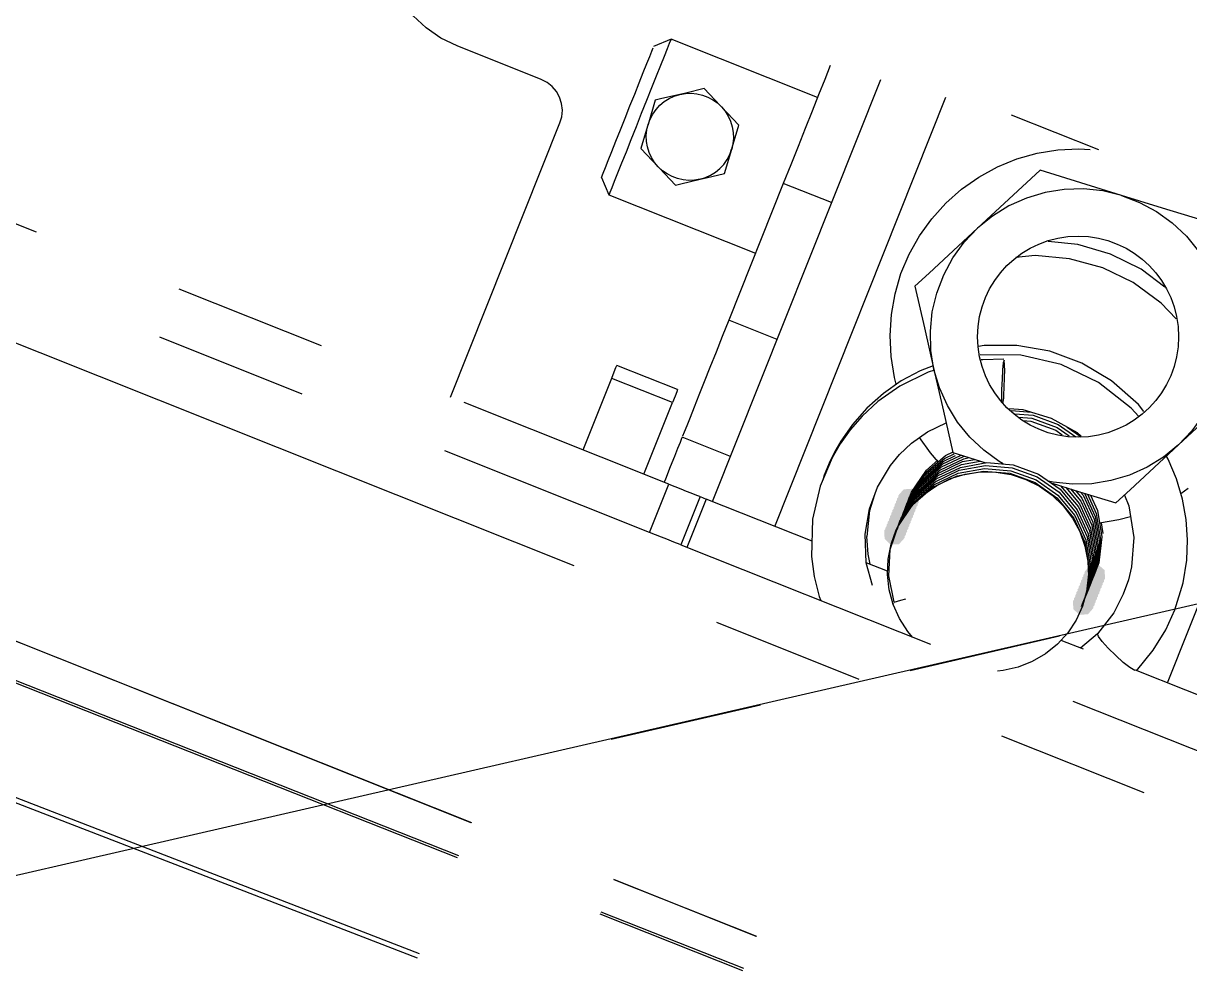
# Model space of a CAD drawing. Extents: x 3 to 592, y 5 to 207.
# Drawn here: x 59.74 to 69.39, y 58.05 to 65.9 of the extents above; entities that cross this region are included whole.
import ezdxf

# ---------------------------------------------------------------- set-up
doc = ezdxf.new("R2010")
doc.units = 0
doc.layers.get('0').update_dxf_attribs({"linetype": 'CONTINUOUS'})

msp = doc.modelspace()

# ---------------------------------------------------------------- hatches: boundary and pattern name
h = msp.add_hatch(color=7)
h.dxf.hatch_style = 2
h.paths.add_polyline_path([(66.959334, 61.939536), (67.004494, 61.991453), (67.073123, 61.996431), (67.12504, 61.951271), (67.130018, 61.882642), (67.083799, 61.82755), (67.01517, 61.822572), (66.963254, 61.867732)])
h = msp.add_hatch(color=7)
h.dxf.hatch_style = 2
h.paths.add_polyline_path([(66.959334, 61.939536), (67.004494, 61.991453), (67.073123, 61.996431), (67.12504, 61.951271), (67.130018, 61.882642), (67.083799, 61.82755), (67.01517, 61.822572), (66.963254, 61.867732)])
h = msp.add_hatch(color=7)
h.dxf.hatch_style = 2
h.paths.add_polyline_path([(66.968965, 61.963666), (67.014125, 62.015583), (67.082754, 62.020561), (67.13467, 61.975401), (67.139649, 61.906772), (67.09343, 61.85168), (67.024801, 61.846702), (66.972885, 61.891862)])
h = msp.add_hatch(color=7)
h.dxf.hatch_style = 2
h.paths.add_polyline_path([(66.968965, 61.963666), (67.014125, 62.015583), (67.082754, 62.020561), (67.13467, 61.975401), (67.139649, 61.906772), (67.09343, 61.85168), (67.024801, 61.846702), (66.972885, 61.891862)])
h = msp.add_hatch(color=7)
h.dxf.hatch_style = 2
h.paths.add_polyline_path([(66.97856, 61.987796), (67.02372, 62.039713), (67.09235, 62.044691), (67.144266, 61.999531), (67.149244, 61.930902), (67.103026, 61.87581), (67.034397, 61.870832), (66.98248, 61.915992)])
h = msp.add_hatch(color=7)
h.dxf.hatch_style = 2
h.paths.add_polyline_path([(66.97856, 61.987796), (67.02372, 62.039713), (67.09235, 62.044691), (67.144266, 61.999531), (67.149244, 61.930902), (67.103026, 61.87581), (67.034397, 61.870832), (66.98248, 61.915992)])
h = msp.add_hatch(color=7)
h.dxf.hatch_style = 2
h.paths.add_polyline_path([(66.920846, 61.842981), (66.966006, 61.894897), (67.034635, 61.899876), (67.086551, 61.854715), (67.09153, 61.786086), (67.045311, 61.730995), (66.976682, 61.726017), (66.924766, 61.771177)])
h = msp.add_hatch(color=7)
h.dxf.hatch_style = 2
h.paths.add_polyline_path([(66.920846, 61.842981), (66.966006, 61.894897), (67.034635, 61.899876), (67.086551, 61.854715), (67.09153, 61.786086), (67.045311, 61.730995), (66.976682, 61.726017), (66.924766, 61.771177)])
h = msp.add_hatch(color=7)
h.dxf.hatch_style = 2
h.paths.add_polyline_path([(66.930477, 61.867111), (66.975637, 61.919027), (67.044266, 61.924006), (67.096182, 61.878845), (67.101161, 61.810216), (67.054942, 61.755125), (66.986313, 61.750147), (66.934397, 61.795307)])
h = msp.add_hatch(color=7)
h.dxf.hatch_style = 2
h.paths.add_polyline_path([(66.930477, 61.867111), (66.975637, 61.919027), (67.044266, 61.924006), (67.096182, 61.878845), (67.101161, 61.810216), (67.054942, 61.755125), (66.986313, 61.750147), (66.934397, 61.795307)])
h = msp.add_hatch(color=7)
h.dxf.hatch_style = 2
h.paths.add_polyline_path([(66.940107, 61.891276), (66.985268, 61.943193), (67.053897, 61.948171), (67.105813, 61.903011), (67.110791, 61.834382), (67.064573, 61.77929), (66.995944, 61.774312), (66.944027, 61.819472)])
h = msp.add_hatch(color=7)
h.dxf.hatch_style = 2
h.paths.add_polyline_path([(66.940107, 61.891276), (66.985268, 61.943193), (67.053897, 61.948171), (67.105813, 61.903011), (67.110791, 61.834382), (67.064573, 61.77929), (66.995944, 61.774312), (66.944027, 61.819472)])
h = msp.add_hatch(color=7)
h.dxf.hatch_style = 2
h.paths.add_polyline_path([(66.949703, 61.915406), (66.994863, 61.967323), (67.063492, 61.972301), (67.115409, 61.927141), (67.120387, 61.858512), (67.074169, 61.80342), (67.005539, 61.798442), (66.953623, 61.843602)])
h = msp.add_hatch(color=7)
h.dxf.hatch_style = 2
h.paths.add_polyline_path([(66.949703, 61.915406), (66.994863, 61.967323), (67.063492, 61.972301), (67.115409, 61.927141), (67.120387, 61.858512), (67.074169, 61.80342), (67.005539, 61.798442), (66.953623, 61.843602)])
h = msp.add_hatch(color=7)
h.dxf.hatch_style = 2
h.paths.add_polyline_path([(66.882393, 61.746426), (66.927553, 61.798342), (66.996182, 61.80332), (67.048099, 61.75816), (67.053077, 61.689531), (67.006859, 61.63444), (66.938229, 61.629461), (66.886313, 61.674621)])
h = msp.add_hatch(color=7)
h.dxf.hatch_style = 2
h.paths.add_polyline_path([(66.882393, 61.746426), (66.927553, 61.798342), (66.996182, 61.80332), (67.048099, 61.75816), (67.053077, 61.689531), (67.006859, 61.63444), (66.938229, 61.629461), (66.886313, 61.674621)])
h = msp.add_hatch(color=7)
h.dxf.hatch_style = 2
h.paths.add_polyline_path([(66.892024, 61.770591), (66.937184, 61.822507), (67.005813, 61.827486), (67.05773, 61.782325), (67.062708, 61.713696), (67.016489, 61.658605), (66.94786, 61.653627), (66.895944, 61.698787)])
h = msp.add_hatch(color=7)
h.dxf.hatch_style = 2
h.paths.add_polyline_path([(66.892024, 61.770591), (66.937184, 61.822507), (67.005813, 61.827486), (67.05773, 61.782325), (67.062708, 61.713696), (67.016489, 61.658605), (66.94786, 61.653627), (66.895944, 61.698787)])
h = msp.add_hatch(color=7)
h.dxf.hatch_style = 2
h.paths.add_polyline_path([(66.901619, 61.794721), (66.94678, 61.846637), (67.015409, 61.851616), (67.067325, 61.806455), (67.072303, 61.737826), (67.026085, 61.682735), (66.957456, 61.677757), (66.905539, 61.722917)])
h = msp.add_hatch(color=7)
h.dxf.hatch_style = 2
h.paths.add_polyline_path([(66.901619, 61.794721), (66.94678, 61.846637), (67.015409, 61.851616), (67.067325, 61.806455), (67.072303, 61.737826), (67.026085, 61.682735), (66.957456, 61.677757), (66.905539, 61.722917)])
h = msp.add_hatch(color=7)
h.dxf.hatch_style = 2
h.paths.add_polyline_path([(66.91125, 61.818851), (66.95641, 61.870767), (67.02504, 61.875746), (67.076956, 61.830585), (67.081934, 61.761956), (67.035716, 61.706865), (66.967087, 61.701887), (66.91517, 61.747047)])
h = msp.add_hatch(color=7)
h.dxf.hatch_style = 2
h.paths.add_polyline_path([(66.91125, 61.818851), (66.95641, 61.870767), (67.02504, 61.875746), (67.076956, 61.830585), (67.081934, 61.761956), (67.035716, 61.706865), (66.967087, 61.701887), (66.91517, 61.747047)])
h = msp.add_hatch(color=7)
h.dxf.hatch_style = 2
h.paths.add_polyline_path([(66.864278, 61.701305), (66.911329, 61.751514), (66.980095, 61.753949), (67.030304, 61.706898), (67.032739, 61.638132), (66.98463, 61.5851), (66.915864, 61.582665), (66.865654, 61.629716)])
h = msp.add_hatch(color=7)
h.dxf.hatch_style = 2
h.paths.add_polyline_path([(66.864278, 61.701305), (66.911329, 61.751514), (66.980095, 61.753949), (67.030304, 61.706898), (67.032739, 61.638132), (66.98463, 61.5851), (66.915864, 61.582665), (66.865654, 61.629716)])
h = msp.add_hatch(color=7)
h.dxf.hatch_style = 2
h.paths.add_polyline_path([(66.872797, 61.722296), (66.917958, 61.774212), (66.986587, 61.77919), (67.038503, 61.73403), (67.043481, 61.665401), (66.997263, 61.61031), (66.928634, 61.605331), (66.876717, 61.650491)])
h = msp.add_hatch(color=7)
h.dxf.hatch_style = 2
h.paths.add_polyline_path([(66.872797, 61.722296), (66.917958, 61.774212), (66.986587, 61.77919), (67.038503, 61.73403), (67.043481, 61.665401), (66.997263, 61.61031), (66.928634, 61.605331), (66.876717, 61.650491)])
h = msp.add_hatch(color=7)
h.dxf.hatch_style = 2
h.paths.add_polyline_path([(68.691518, 61.29883), (68.646358, 61.246913), (68.577729, 61.241935), (68.525812, 61.287095), (68.520834, 61.355724), (68.567053, 61.410816), (68.635682, 61.415794), (68.687598, 61.370634)])
h = msp.add_hatch(color=7)
h.dxf.hatch_style = 2
h.paths.add_polyline_path([(68.691518, 61.29883), (68.646358, 61.246913), (68.577729, 61.241935), (68.525812, 61.287095), (68.520834, 61.355724), (68.567053, 61.410816), (68.635682, 61.415794), (68.687598, 61.370634)])
h = msp.add_hatch(color=7)
h.dxf.hatch_style = 2
h.paths.add_polyline_path([(68.65303, 61.202274), (68.60787, 61.150358), (68.539241, 61.14538), (68.487324, 61.19054), (68.482346, 61.259169), (68.528565, 61.31426), (68.597194, 61.319239), (68.64911, 61.274079)])
h = msp.add_hatch(color=7)
h.dxf.hatch_style = 2
h.paths.add_polyline_path([(68.65303, 61.202274), (68.60787, 61.150358), (68.539241, 61.14538), (68.487324, 61.19054), (68.482346, 61.259169), (68.528565, 61.31426), (68.597194, 61.319239), (68.64911, 61.274079)])
h = msp.add_hatch(color=7)
h.dxf.hatch_style = 2
h.paths.add_polyline_path([(68.662661, 61.22644), (68.617501, 61.174523), (68.548872, 61.169545), (68.496955, 61.214705), (68.491977, 61.283334), (68.538195, 61.338426), (68.606825, 61.343404), (68.658741, 61.298244)])
h = msp.add_hatch(color=7)
h.dxf.hatch_style = 2
h.paths.add_polyline_path([(68.662661, 61.22644), (68.617501, 61.174523), (68.548872, 61.169545), (68.496955, 61.214705), (68.491977, 61.283334), (68.538195, 61.338426), (68.606825, 61.343404), (68.658741, 61.298244)])
h = msp.add_hatch(color=7)
h.dxf.hatch_style = 2
h.paths.add_polyline_path([(68.672256, 61.25057), (68.627096, 61.198653), (68.558467, 61.193675), (68.506551, 61.238835), (68.501572, 61.307464), (68.547791, 61.362556), (68.61642, 61.367534), (68.668336, 61.322374)])
h = msp.add_hatch(color=7)
h.dxf.hatch_style = 2
h.paths.add_polyline_path([(68.672256, 61.25057), (68.627096, 61.198653), (68.558467, 61.193675), (68.506551, 61.238835), (68.501572, 61.307464), (68.547791, 61.362556), (68.61642, 61.367534), (68.668336, 61.322374)])
h = msp.add_hatch(color=7)
h.dxf.hatch_style = 2
h.paths.add_polyline_path([(68.681887, 61.2747), (68.636727, 61.222783), (68.568098, 61.217805), (68.516182, 61.262965), (68.511203, 61.331594), (68.557422, 61.386686), (68.626051, 61.391664), (68.677967, 61.346504)])
h = msp.add_hatch(color=7)
h.dxf.hatch_style = 2
h.paths.add_polyline_path([(68.681887, 61.2747), (68.636727, 61.222783), (68.568098, 61.217805), (68.516182, 61.262965), (68.511203, 61.331594), (68.557422, 61.386686), (68.626051, 61.391664), (68.677967, 61.346504)])
h = msp.add_hatch(color=7)
h.dxf.hatch_style = 2
h.paths.add_polyline_path([(68.614542, 61.105754), (68.569382, 61.053838), (68.500753, 61.04886), (68.448836, 61.09402), (68.443858, 61.162649), (68.490076, 61.21774), (68.558706, 61.222719), (68.610622, 61.177559)])
h = msp.add_hatch(color=7)
h.dxf.hatch_style = 2
h.paths.add_polyline_path([(68.614542, 61.105754), (68.569382, 61.053838), (68.500753, 61.04886), (68.448836, 61.09402), (68.443858, 61.162649), (68.490076, 61.21774), (68.558706, 61.222719), (68.610622, 61.177559)])
h = msp.add_hatch(color=7)
h.dxf.hatch_style = 2
h.paths.add_polyline_path([(68.624173, 61.129884), (68.579013, 61.077968), (68.510384, 61.07299), (68.458467, 61.11815), (68.453489, 61.186779), (68.499707, 61.24187), (68.568336, 61.246849), (68.620253, 61.201689)])
h = msp.add_hatch(color=7)
h.dxf.hatch_style = 2
h.paths.add_polyline_path([(68.624173, 61.129884), (68.579013, 61.077968), (68.510384, 61.07299), (68.458467, 61.11815), (68.453489, 61.186779), (68.499707, 61.24187), (68.568336, 61.246849), (68.620253, 61.201689)])
h = msp.add_hatch(color=7)
h.dxf.hatch_style = 2
h.paths.add_polyline_path([(68.633804, 61.154014), (68.588644, 61.102098), (68.520014, 61.09712), (68.468098, 61.14228), (68.46312, 61.210909), (68.509338, 61.266), (68.577967, 61.270979), (68.629884, 61.225819)])
h = msp.add_hatch(color=7)
h.dxf.hatch_style = 2
h.paths.add_polyline_path([(68.633804, 61.154014), (68.588644, 61.102098), (68.520014, 61.09712), (68.468098, 61.14228), (68.46312, 61.210909), (68.509338, 61.266), (68.577967, 61.270979), (68.629884, 61.225819)])
h = msp.add_hatch(color=7)
h.dxf.hatch_style = 2
h.paths.add_polyline_path([(68.643399, 61.178144), (68.598239, 61.126228), (68.52961, 61.12125), (68.477694, 61.16641), (68.472715, 61.235039), (68.518934, 61.29013), (68.587563, 61.295109), (68.639479, 61.249949)])
h = msp.add_hatch(color=7)
h.dxf.hatch_style = 2
h.paths.add_polyline_path([(68.643399, 61.178144), (68.598239, 61.126228), (68.52961, 61.12125), (68.477694, 61.16641), (68.472715, 61.235039), (68.518934, 61.29013), (68.587563, 61.295109), (68.639479, 61.249949)])
h = msp.add_hatch(color=7)
h.dxf.hatch_style = 2
h.paths.add_polyline_path([(68.595316, 61.057459), (68.550155, 61.005543), (68.481526, 61.000564), (68.42961, 61.045725), (68.424632, 61.114354), (68.47085, 61.169445), (68.539479, 61.174423), (68.591396, 61.129263)])
h = msp.add_hatch(color=7)
h.dxf.hatch_style = 2
h.paths.add_polyline_path([(68.595316, 61.057459), (68.550155, 61.005543), (68.481526, 61.000564), (68.42961, 61.045725), (68.424632, 61.114354), (68.47085, 61.169445), (68.539479, 61.174423), (68.591396, 61.129263)])
h = msp.add_hatch(color=7)
h.dxf.hatch_style = 2
h.paths.add_polyline_path([(68.604946, 61.081589), (68.559786, 61.029673), (68.491157, 61.024694), (68.439241, 61.069855), (68.434262, 61.138484), (68.480481, 61.193575), (68.54911, 61.198553), (68.601026, 61.153393)])
h = msp.add_hatch(color=7)
h.dxf.hatch_style = 2
h.paths.add_polyline_path([(68.604946, 61.081589), (68.559786, 61.029673), (68.491157, 61.024694), (68.439241, 61.069855), (68.434262, 61.138484), (68.480481, 61.193575), (68.54911, 61.198553), (68.601026, 61.153393)])

# ---------------------------------------------------------------- linework, layer by layer
at = {"color": 7}
for points in [[(63.326327, 65.712128), (63.192977, 65.777039), (63.070916, 65.861001), (62.962614, 65.961895), (62.870186, 66.077959), (62.796102, 66.20637), (62.741775, 66.344306), (62.708261, 66.488592), (62.696619, 66.636406), (62.70685, 66.78422), (62.738953, 66.928859), (62.791869, 67.067148), (62.864894, 67.196264), (62.955911, 67.313034), (63.063508, 67.415339), (63.184864, 67.500359)], [(63.326327, 65.712128), (63.192977, 65.777039), (63.070916, 65.861001), (62.962614, 65.961895), (62.870186, 66.077959), (62.796102, 66.20637), (62.741775, 66.344306), (62.708261, 66.488592), (62.696619, 66.636406), (62.70685, 66.78422), (62.738953, 66.928859), (62.791869, 67.067148), (62.864894, 67.196264), (62.955911, 67.313034), (63.063508, 67.415339), (63.184864, 67.500359)], [(65.098295, 65.768502), (65.083478, 65.731813), (65.065487, 65.686658), (65.041145, 65.625274), (65.011159, 65.549427), (64.975881, 65.461586), (64.937076, 65.363866), (64.895448, 65.259444), (64.852056, 65.150788), (64.808664, 65.041427), (64.765978, 64.934536), (64.725409, 64.832936), (64.688367, 64.739802), (64.655559, 64.657605), (64.628395, 64.588813), (64.606876, 64.535544), (64.592412, 64.499208), (64.585003, 64.480511)], [(65.098295, 65.768502), (65.083478, 65.731813), (65.065487, 65.686658), (65.041145, 65.625274), (65.011159, 65.549427), (64.975881, 65.461586), (64.937076, 65.363866), (64.895448, 65.259444), (64.852056, 65.150788), (64.808664, 65.041427), (64.765978, 64.934536), (64.725409, 64.832936), (64.688367, 64.739802), (64.655559, 64.657605), (64.628395, 64.588813), (64.606876, 64.535544), (64.592412, 64.499208), (64.585003, 64.480511)], [(65.098295, 65.768502), (64.954009, 65.706413)], [(65.098295, 65.768502), (64.954009, 65.706413)], [(66.311074, 65.285197), (65.098224, 65.768502)], [(66.311074, 65.285197), (65.098224, 65.768502)], [(64.02324, 65.434422), (63.326504, 65.712058)], [(64.02324, 65.434422), (63.326504, 65.712058)], [(64.522032, 64.622645), (64.536496, 64.659334), (64.554488, 64.703784), (64.578477, 64.764109), (64.607757, 64.837839), (64.641624, 64.922859), (64.679019, 65.016345), (64.718177, 65.114417), (64.758041, 65.214606), (64.797199, 65.312678), (64.834241, 65.406164), (64.868107, 65.491184), (64.897741, 65.564914), (64.92173, 65.625239), (64.939369, 65.669689), (64.950305, 65.697206)], [(64.522032, 64.622645), (64.536496, 64.659334), (64.554488, 64.703784), (64.578477, 64.764109), (64.607757, 64.837839), (64.641624, 64.922859), (64.679019, 65.016345), (64.718177, 65.114417), (64.758041, 65.214606), (64.797199, 65.312678), (64.834241, 65.406164), (64.868107, 65.491184), (64.897741, 65.564914), (64.92173, 65.625239), (64.939369, 65.669689), (64.950305, 65.697206)], [(66.416061, 65.548581), (66.3702, 65.433575), (66.320106, 65.307281), (66.265778, 65.171814), (66.208628, 65.028233), (66.149361, 64.879361), (66.088683, 64.726961), (66.0273, 64.57315)], [(66.416061, 65.548581), (66.3702, 65.433575), (66.320106, 65.307281), (66.265778, 65.171814), (66.208628, 65.028233), (66.149361, 64.879361), (66.088683, 64.726961), (66.0273, 64.57315)], [(64.178427, 65.07353), (64.193596, 65.125741), (64.198183, 65.180069), (64.192185, 65.234044), (64.175605, 65.286255), (64.149146, 65.33388), (64.114221, 65.375508), (64.071535, 65.409374), (64.023205, 65.434422)], [(64.178427, 65.07353), (64.193596, 65.125741), (64.198183, 65.180069), (64.192185, 65.234044), (64.175605, 65.286255), (64.149146, 65.33388), (64.114221, 65.375508), (64.071535, 65.409374), (64.023205, 65.434422)], [(65.441089, 61.938958), (66.834209, 65.434281)], [(65.441089, 61.938958), (66.834209, 65.434281)], [(64.907971, 65.061924), (64.924552, 65.106374), (64.946424, 65.148001), (64.973588, 65.186454), (65.006044, 65.221026), (65.04238, 65.251365), (65.082244, 65.276412), (65.125282, 65.296168), (65.170438, 65.310279)], [(64.907971, 65.061924), (64.924552, 65.106374), (64.946424, 65.148001), (64.973588, 65.186454), (65.006044, 65.221026), (65.04238, 65.251365), (65.082244, 65.276412), (65.125282, 65.296168), (65.170438, 65.310279)], [(65.170262, 65.310103), (65.011864, 65.272356), (64.967414, 65.261772)], [(65.170262, 65.310103), (65.011864, 65.272356), (64.967414, 65.261772)], [(65.373074, 65.358504), (65.219968, 65.321815), (65.170226, 65.310173)], [(65.373074, 65.358504), (65.219968, 65.321815), (65.170226, 65.310173)], [(65.170262, 65.310103), (65.216828, 65.317864), (65.264101, 65.319981), (65.31102, 65.315394), (65.357234, 65.304811), (65.401331, 65.288583), (65.443312, 65.266358), (65.481764, 65.239194), (65.516337, 65.207092)], [(65.170262, 65.310103), (65.216828, 65.317864), (65.264101, 65.319981), (65.31102, 65.315394), (65.357234, 65.304811), (65.401331, 65.288583), (65.443312, 65.266358), (65.481764, 65.239194), (65.516337, 65.207092)], [(65.516372, 65.207056), (65.506141, 65.217993), (65.373144, 65.358398)], [(65.516372, 65.207056), (65.506141, 65.217993), (65.373144, 65.358398)], [(65.957168, 61.733324), (67.373571, 65.287208)], [(65.957168, 61.733324), (67.373571, 65.287208)], [(64.967485, 65.261737), (64.907866, 65.062065)], [(64.967485, 65.261737), (64.907866, 65.062065)], [(65.516372, 65.207056), (65.546358, 65.17072), (65.571758, 65.130856), (65.591514, 65.087818), (65.605272, 65.042662), (65.613386, 64.996095), (65.61515, 64.948823), (65.610564, 64.901904), (65.600333, 64.85569)], [(65.516372, 65.207056), (65.546358, 65.17072), (65.571758, 65.130856), (65.591514, 65.087818), (65.605272, 65.042662), (65.613386, 64.996095), (65.61515, 64.948823), (65.610564, 64.901904), (65.600333, 64.85569)], [(65.65967, 65.055609), (65.516443, 65.206951)], [(65.65967, 65.055609), (65.516443, 65.206951)], [(68.639725, 64.850574), (67.916178, 65.138794)], [(68.639725, 64.850574), (67.916178, 65.138794)], [(63.273517, 62.80277), (64.178392, 65.073601)], [(63.273517, 62.80277), (64.178392, 65.073601)], [(64.907971, 65.061924), (64.903738, 65.047812), (64.848352, 64.862251)], [(64.907971, 65.061924), (64.903738, 65.047812), (64.848352, 64.862251)], [(64.991791, 64.710663), (64.961805, 64.746999), (64.936405, 64.786863), (64.91665, 64.829902), (64.902891, 64.875057), (64.894778, 64.921624), (64.893014, 64.968896), (64.8976, 65.015816), (64.90783, 65.062029)], [(64.991791, 64.710663), (64.961805, 64.746999), (64.936405, 64.786863), (64.91665, 64.829902), (64.902891, 64.875057), (64.894778, 64.921624), (64.893014, 64.968896), (64.8976, 65.015816), (64.90783, 65.062029)], [(65.600157, 64.855796), (65.60439, 64.869907), (65.659776, 65.055468)], [(65.600157, 64.855796), (65.60439, 64.869907), (65.659776, 65.055468)], [(64.848493, 64.86211), (64.991721, 64.710769)], [(64.848493, 64.86211), (64.991721, 64.710769)], [(65.337866, 64.607616), (65.383022, 64.621375), (65.426061, 64.64113), (65.465925, 64.66653), (65.502261, 64.696516), (65.534364, 64.731089), (65.561527, 64.769894), (65.583753, 64.811522), (65.59998, 64.855972)], [(65.337866, 64.607616), (65.383022, 64.621375), (65.426061, 64.64113), (65.465925, 64.66653), (65.502261, 64.696516), (65.534364, 64.731089), (65.561527, 64.769894), (65.583753, 64.811522), (65.59998, 64.855972)], [(65.540678, 64.655982), (65.600298, 64.855654)], [(65.540678, 64.655982), (65.600298, 64.855654)], [(66.96202, 62.911919), (66.948967, 62.9666), (66.920392, 63.138756), (66.911573, 63.313028), (66.922509, 63.486947), (66.952495, 63.65875), (67.001531, 63.826319), (67.069264, 63.986833), (67.154637, 64.139233), (67.256237, 64.28105), (67.373006, 64.410519), (67.503887, 64.525878), (67.646762, 64.626067), (67.799867, 64.709675), (67.961087, 64.775644), (68.129009, 64.822917), (68.301164, 64.851139), (68.475437, 64.860311), (68.567389, 64.854541)], [(66.96202, 62.911919), (66.948967, 62.9666), (66.920392, 63.138756), (66.911573, 63.313028), (66.922509, 63.486947), (66.952495, 63.65875), (67.001531, 63.826319), (67.069264, 63.986833), (67.154637, 64.139233), (67.256237, 64.28105), (67.373006, 64.410519), (67.503887, 64.525878), (67.646762, 64.626067), (67.799867, 64.709675), (67.961087, 64.775644), (68.129009, 64.822917), (68.301164, 64.851139), (68.475437, 64.860311), (68.567389, 64.854541)], [(64.991791, 64.710663), (65.002022, 64.699727), (65.135019, 64.559321)], [(64.991791, 64.710663), (65.002022, 64.699727), (65.135019, 64.559321)], [(65.337866, 64.607616), (65.2913, 64.599855), (65.244028, 64.597739), (65.197108, 64.602325), (65.150894, 64.612908), (65.106797, 64.629136), (65.064816, 64.651361), (65.026364, 64.678525), (64.991791, 64.710627)], [(65.337866, 64.607616), (65.2913, 64.599855), (65.244028, 64.597739), (65.197108, 64.602325), (65.150894, 64.612908), (65.106797, 64.629136), (65.064816, 64.651361), (65.026364, 64.678525), (64.991791, 64.710627)], [(59.845235, 64.169), (58.665465, 64.639151)], [(59.845235, 64.169), (58.665465, 64.639151)], [(64.522032, 64.622645), (64.584121, 64.478359)], [(64.522032, 64.622645), (64.584121, 64.478359)], [(65.13509, 64.559215), (65.17954, 64.569799), (65.337937, 64.607546)], [(65.13509, 64.559215), (65.17954, 64.569799), (65.337937, 64.607546)], [(65.337866, 64.607616), (65.387608, 64.619611), (65.540714, 64.655947)], [(65.337866, 64.607616), (65.387608, 64.619611), (65.540714, 64.655947)], [(68.153209, 64.681806), (67.895329, 64.442622), (67.635332, 64.201675)], [(68.153209, 64.681806), (67.895329, 64.442622), (67.635332, 64.201675)], [(68.828038, 64.473455), (68.490782, 64.577524), (68.153174, 64.681947)], [(68.828038, 64.473455), (68.490782, 64.577524), (68.153174, 64.681947)], [(66.027371, 64.573221), (65.575462, 63.439393)], [(66.027371, 64.573221), (65.575462, 63.439393)], [(66.42735, 64.413836), (66.0273, 64.573291)], [(66.42735, 64.413836), (66.0273, 64.573291)], [(68.828038, 64.473455), (68.672463, 64.510497), (68.51336, 64.527077), (68.353199, 64.522491), (68.195155, 64.497444), (68.042049, 64.451583), (67.895999, 64.386319), (67.759474, 64.302358), (67.635296, 64.201463)], [(68.828038, 64.473455), (68.672463, 64.510497), (68.51336, 64.527077), (68.353199, 64.522491), (68.195155, 64.497444), (68.042049, 64.451583), (67.895999, 64.386319), (67.759474, 64.302358), (67.635296, 64.201463)], [(64.584121, 64.478288), (65.796971, 63.994982)], [(64.584121, 64.478288), (65.796971, 63.994982)], [(69.502867, 64.26514), (69.167022, 64.368856), (68.828003, 64.473631)], [(69.502867, 64.26514), (69.167022, 64.368856), (68.828003, 64.473631)], [(68.828038, 64.473455), (68.977616, 64.416305), (69.118374, 64.340105), (69.247844, 64.246266), (69.36426, 64.136552), (69.465155, 64.012374), (69.548763, 63.875849), (69.614027, 63.729799), (69.659888, 63.576694)], [(68.828038, 64.473455), (68.977616, 64.416305), (69.118374, 64.340105), (69.247844, 64.246266), (69.36426, 64.136552), (69.465155, 64.012374), (69.548763, 63.875849), (69.614027, 63.729799), (69.659888, 63.576694)], [(67.635367, 64.201534), (67.234964, 63.830412), (67.117489, 63.721403)], [(67.635367, 64.201534), (67.234964, 63.830412), (67.117489, 63.721403)], [(67.274546, 63.032711), (67.249146, 63.190755), (67.244912, 63.350563), (67.26114, 63.509666), (67.298535, 63.665594), (67.355332, 63.814819), (67.431532, 63.955577), (67.525371, 64.085399), (67.635437, 64.201463)], [(67.274546, 63.032711), (67.249146, 63.190755), (67.244912, 63.350563), (67.26114, 63.509666), (67.298535, 63.665594), (67.355332, 63.814819), (67.431532, 63.955577), (67.525371, 64.085399), (67.635437, 64.201463)], [(69.185226, 63.715124), (68.989787, 63.861879), (68.736845, 63.988174), (68.465912, 64.067196), (68.219673, 64.091538)], [(69.185226, 63.715124), (68.989787, 63.861879), (68.736845, 63.988174), (68.465912, 64.067196), (68.219673, 64.091538)], [(69.208509, 60.437607), (70.648195, 64.050051)], [(69.208509, 60.437607), (70.648195, 64.050051)], [(69.278959, 63.451493), (69.156192, 63.582021), (68.925123, 63.751354), (68.671828, 63.874121), (68.398073, 63.949968), (68.112675, 63.975015), (67.952514, 63.95914)], [(69.278959, 63.451493), (69.156192, 63.582021), (68.925123, 63.751354), (68.671828, 63.874121), (68.398073, 63.949968), (68.112675, 63.975015), (67.952514, 63.95914)], [(58.395277, 63.75998), (64.294129, 61.409226)], [(58.395277, 63.75998), (64.294129, 61.409226)], [(62.204775, 63.228696), (61.025005, 63.698848)], [(62.204775, 63.228696), (61.025005, 63.698848)], [(67.117524, 63.721297), (67.195841, 63.378397), (67.274511, 63.032675)], [(67.117524, 63.721297), (67.195841, 63.378397), (67.274511, 63.032675)], [(69.659853, 63.576553), (69.685253, 63.418508), (69.689486, 63.2587), (69.673258, 63.099597), (69.635864, 62.943669), (69.579067, 62.794444), (69.502867, 62.653686), (69.409028, 62.523864), (69.298961, 62.4078)], [(69.659853, 63.576553), (69.685253, 63.418508), (69.689486, 63.2587), (69.673258, 63.099597), (69.635864, 62.943669), (69.579067, 62.794444), (69.502867, 62.653686), (69.409028, 62.523864), (69.298961, 62.4078)], [(65.575497, 63.439393), (65.522581, 63.306748), (65.47037, 63.175515), (65.419922, 63.049221), (65.372297, 62.929276), (65.3282, 62.819209), (65.289042, 62.720784), (65.255175, 62.635765), (65.227659, 62.566268), (65.206492, 62.513704), (65.192734, 62.479132)], [(65.575497, 63.439393), (65.522581, 63.306748), (65.47037, 63.175515), (65.419922, 63.049221), (65.372297, 62.929276), (65.3282, 62.819209), (65.289042, 62.720784), (65.255175, 62.635765), (65.227659, 62.566268), (65.206492, 62.513704), (65.192734, 62.479132)], [(65.975477, 63.279972), (65.575427, 63.439428)], [(65.975477, 63.279972), (65.575427, 63.439428)], [(62.04539, 62.828717), (60.86562, 63.298868)], [(62.04539, 62.828717), (60.86562, 63.298868)], [(69.012294, 62.685648), (68.968902, 62.741739), (68.745594, 62.938589), (68.498649, 63.085345), (68.234419, 63.183417), (67.961722, 63.232101), (67.68973, 63.232101), (67.642811, 63.223634)], [(69.012294, 62.685648), (68.968902, 62.741739), (68.745594, 62.938589), (68.498649, 63.085345), (68.234419, 63.183417), (67.961722, 63.232101), (67.68973, 63.232101), (67.642811, 63.223634)], [(68.969678, 62.643879), (68.907237, 62.712318), (68.637362, 62.925043), (68.328328, 63.073915), (67.994953, 63.151526), (67.656992, 63.155054)], [(68.969678, 62.643879), (68.907237, 62.712318), (68.637362, 62.925043), (68.328328, 63.073915), (67.994953, 63.151526), (67.656992, 63.155054)], [(64.606699, 62.959156), (64.627866, 63.012426), (64.641977, 63.047704), (64.649033, 63.06499)], [(64.606699, 62.959156), (64.627866, 63.012426), (64.641977, 63.047704), (64.649033, 63.06499)], [(65.152729, 62.866199), (64.649667, 63.066577)], [(65.152729, 62.866199), (64.649667, 63.066577)], [(67.267596, 63.063085), (67.159646, 63.020399), (67.003718, 62.937143), (66.855904, 62.834132), (66.719027, 62.712071), (66.599435, 62.576957), (66.502774, 62.439021), (66.45021, 62.347651), (66.406466, 62.25734), (66.366249, 62.157504), (66.353549, 62.115876)], [(67.267596, 63.063085), (67.159646, 63.020399), (67.003718, 62.937143), (66.855904, 62.834132), (66.719027, 62.712071), (66.599435, 62.576957), (66.502774, 62.439021), (66.45021, 62.347651), (66.406466, 62.25734), (66.366249, 62.157504), (66.353549, 62.115876)], [(67.853772, 63.11646), (67.679147, 63.113638), (67.666094, 63.111874)], [(67.853772, 63.11646), (67.679147, 63.113638), (67.666094, 63.111874)], [(67.85864, 63.043541), (67.858287, 63.069646), (67.856171, 63.108452), (67.847704, 63.087638), (67.842765, 63.030841), (67.838179, 62.95323), (67.835004, 62.866799), (67.83324, 62.784602), (67.83324, 62.770138)], [(67.85864, 63.043541), (67.858287, 63.069646), (67.856171, 63.108452), (67.847704, 63.087638), (67.842765, 63.030841), (67.838179, 62.95323), (67.835004, 62.866799), (67.83324, 62.784602), (67.83324, 62.770138)], [(64.370197, 62.365714), (64.606558, 62.959086)], [(64.370197, 62.365714), (64.606558, 62.959086)], [(65.109866, 62.758638), (64.606805, 62.959015)], [(65.109866, 62.758638), (64.606805, 62.959015)], [(67.279873, 63.026361), (67.225545, 63.010838), (66.991301, 62.895127), (66.811384, 62.767774), (66.680503, 62.646419), (66.580667, 62.531413), (66.498117, 62.415349), (66.431442, 62.301049), (66.331959, 62.065041), (66.270576, 61.792697), (66.261756, 61.483663), (66.282923, 61.318211), (66.323139, 61.152052), (66.337603, 61.118186)], [(67.279873, 63.026361), (67.225545, 63.010838), (66.991301, 62.895127), (66.811384, 62.767774), (66.680503, 62.646419), (66.580667, 62.531413), (66.498117, 62.415349), (66.431442, 62.301049), (66.331959, 62.065041), (66.270576, 61.792697), (66.261756, 61.483663), (66.282923, 61.318211), (66.323139, 61.152052), (66.337603, 61.118186)], [(67.847386, 62.250038), (67.815989, 62.269088), (67.68652, 62.362927), (67.570456, 62.472993), (67.469209, 62.597171), (67.3856, 62.733343), (67.320336, 62.879393), (67.274475, 63.032852)], [(67.847386, 62.250038), (67.815989, 62.269088), (67.68652, 62.362927), (67.570456, 62.472993), (67.469209, 62.597171), (67.3856, 62.733343), (67.320336, 62.879393), (67.274475, 63.032852)], [(67.274546, 63.032711), (67.353215, 62.688399), (67.431532, 62.344088)], [(67.274546, 63.032711), (67.353215, 62.688399), (67.431532, 62.344088)], [(67.85864, 63.043541), (67.857934, 63.03331), (67.854759, 62.962049), (67.85229, 62.885849), (67.851232, 62.818821), (67.851232, 62.790599)], [(67.85864, 63.043541), (67.857934, 63.03331), (67.854759, 62.962049), (67.85229, 62.885849), (67.851232, 62.818821), (67.851232, 62.790599)], [(67.85864, 63.043541), (67.857934, 63.03331), (67.854759, 62.962049), (67.85229, 62.885849), (67.851232, 62.818821), (67.851232, 62.790599)], [(67.85864, 63.043541), (67.857934, 63.03331), (67.854759, 62.962049), (67.85229, 62.885849), (67.851232, 62.818821), (67.851232, 62.790599)], [(77.328889, 62.900278), (57.996667, 58.455278)], [(65.152729, 62.866199), (65.14532, 62.847149), (65.131209, 62.811872), (65.10969, 62.758602)], [(65.152729, 62.866199), (65.14532, 62.847149), (65.131209, 62.811872), (65.10969, 62.758602)], [(69.298996, 62.407729), (69.557935, 62.647971), (69.816874, 62.88786)], [(69.298996, 62.407729), (69.557935, 62.647971), (69.816874, 62.88786)], [(67.849115, 62.759167), (67.851232, 62.790564)], [(67.849115, 62.759167), (67.851232, 62.790564)], [(65.079809, 62.082962), (63.384545, 62.758544)], [(65.079809, 62.082962), (63.384545, 62.758544)], [(64.873364, 62.165195), (65.109725, 62.758567)], [(64.873364, 62.165195), (65.109725, 62.758567)], [(67.899209, 62.708155), (68.009982, 62.700394), (68.245637, 62.629486), (68.460479, 62.509188), (68.492229, 62.480966)], [(67.899209, 62.708155), (68.009982, 62.700394), (68.245637, 62.629486), (68.460479, 62.509188), (68.492229, 62.480966)], [(67.915402, 62.69295), (68.08156, 62.678839)], [(67.915402, 62.69295), (68.08156, 62.678839)], [(66.764676, 61.244127), (66.714582, 61.430747), (66.704351, 61.667461), (66.739982, 61.879127), (66.806657, 62.057633), (66.916018, 62.238608), (66.990807, 62.327861), (67.089937, 62.421347), (67.222582, 62.515891), (67.375334, 62.59068)], [(66.764676, 61.244127), (66.714582, 61.430747), (66.704351, 61.667461), (66.739982, 61.879127), (66.806657, 62.057633), (66.916018, 62.238608), (66.990807, 62.327861), (67.089937, 62.421347), (67.222582, 62.515891), (67.375334, 62.59068)], [(67.944647, 62.665539), (68.094931, 62.652839), (68.303422, 62.576992), (68.448061, 62.475392)], [(67.944647, 62.665539), (68.094931, 62.652839), (68.303422, 62.576992), (68.448061, 62.475392)], [(67.973857, 62.638093), (68.085335, 62.628568), (68.293474, 62.553074), (68.392957, 62.483224)], [(67.973857, 62.638093), (68.085335, 62.628568), (68.293474, 62.553074), (68.392957, 62.483224)], [(68.011181, 62.609977), (68.075739, 62.604685), (68.283878, 62.528838), (68.337501, 62.491091)], [(68.011181, 62.609977), (68.075739, 62.604685), (68.283878, 62.528838), (68.337501, 62.491091)], [(68.377435, 62.555861), (68.493146, 62.474722)], [(68.377435, 62.555861), (68.493146, 62.474722)], [(65.190229, 62.472535), (65.18529, 62.459835), (65.17259, 62.428438), (65.152834, 62.378343), (65.125671, 62.31061), (65.091804, 62.22559), (65.051587, 62.124696), (65.041004, 62.098237)], [(65.190229, 62.472535), (65.18529, 62.459835), (65.17259, 62.428438), (65.152834, 62.378343), (65.125671, 62.31061), (65.091804, 62.22559), (65.051587, 62.124696), (65.041004, 62.098237)], [(65.590173, 62.31315), (65.190123, 62.472605)], [(65.590173, 62.31315), (65.190123, 62.472605)], [(67.308765, 62.266442), (67.245971, 62.341231), (67.15566, 62.468231)], [(67.308765, 62.266442), (67.245971, 62.341231), (67.15566, 62.468231)], [(69.298996, 62.407729), (69.174819, 62.306835), (69.038646, 62.222874), (68.892596, 62.15761), (68.739138, 62.112102), (68.581094, 62.086702), (68.421285, 62.082116), (68.26183, 62.098696), (68.220202, 62.106457)], [(69.298996, 62.407729), (69.174819, 62.306835), (69.038646, 62.222874), (68.892596, 62.15761), (68.739138, 62.112102), (68.581094, 62.086702), (68.421285, 62.082116), (68.26183, 62.098696), (68.220202, 62.106457)], [(68.781189, 61.927458), (68.898664, 62.036466), (69.299067, 62.407588)], [(68.781189, 61.927458), (68.898664, 62.036466), (69.299067, 62.407588)], [(64.920424, 61.682983), (63.22516, 62.358565)], [(64.920424, 61.682983), (63.22516, 62.358565)], [(66.996592, 61.771565), (67.022698, 61.848471), (67.145817, 62.030857), (67.313034, 62.17479), (67.512353, 62.269687), (67.612895, 62.288032)], [(66.996592, 61.771565), (67.022698, 61.848471), (67.145817, 62.030857), (67.313034, 62.17479), (67.512353, 62.269687), (67.612895, 62.288032)], [(67.006223, 61.795695), (67.032329, 61.872601), (67.155448, 62.054987), (67.322665, 62.19892), (67.521984, 62.293817), (67.567493, 62.302284)], [(67.006223, 61.795695), (67.032329, 61.872601), (67.155448, 62.054987), (67.322665, 62.19892), (67.521984, 62.293817), (67.567493, 62.302284)], [(67.020511, 61.833654), (67.041677, 61.896449), (67.164797, 62.079187), (67.332366, 62.223121), (67.525336, 62.315196)], [(67.020511, 61.833654), (67.041677, 61.896449), (67.164797, 62.079187), (67.332366, 62.223121), (67.525336, 62.315196)], [(67.025449, 61.843955), (67.051555, 61.920861), (67.174674, 62.103247), (67.341891, 62.24718), (67.500641, 62.322675)], [(67.025449, 61.843955), (67.051555, 61.920861), (67.174674, 62.103247), (67.341891, 62.24718), (67.500641, 62.322675)], [(67.03508, 61.868121), (67.061186, 61.945026), (67.184305, 62.127412), (67.351522, 62.271346), (67.453475, 62.320029)], [(67.03508, 61.868121), (67.061186, 61.945026), (67.184305, 62.127412), (67.351522, 62.271346), (67.453475, 62.320029)], [(67.044676, 61.892251), (67.070781, 61.969156), (67.193901, 62.151542), (67.361118, 62.295476), (67.441198, 62.333576)], [(67.044676, 61.892251), (67.070781, 61.969156), (67.193901, 62.151542), (67.361118, 62.295476), (67.441198, 62.333576)], [(67.054307, 61.916381), (67.080412, 61.993286), (67.203532, 62.175672), (67.370748, 62.319606), (67.432484, 62.349239)], [(67.054307, 61.916381), (67.080412, 61.993286), (67.203532, 62.175672), (67.370748, 62.319606), (67.432484, 62.349239)], [(67.431532, 62.344124), (67.704935, 62.25981)], [(67.431532, 62.344124), (67.704935, 62.25981)], [(68.951581, 60.537937), (69.090223, 60.70727), (69.194645, 60.877309), (69.269434, 61.040998), (69.33752, 61.265364), (69.367153, 61.454101), (69.374209, 61.620612), (69.362567, 61.789239), (69.332228, 61.958573), (69.282486, 62.126142), (69.213342, 62.288773), (69.194998, 62.321934)], [(68.951581, 60.537937), (69.090223, 60.70727), (69.194645, 60.877309), (69.269434, 61.040998), (69.33752, 61.265364), (69.367153, 61.454101), (69.374209, 61.620612), (69.362567, 61.789239), (69.332228, 61.958573), (69.282486, 62.126142), (69.213342, 62.288773), (69.194998, 62.321934)], [(66.945898, 61.106897), (66.90039, 61.322797), (66.913443, 61.54293), (66.983998, 61.751774), (67.107118, 61.934513), (67.274687, 62.078447), (67.474006, 62.173344), (67.692023, 62.212855), (67.912156, 62.194158), (68.120648, 62.118663), (68.300917, 61.991663), (68.442029, 61.821977), (68.532692, 61.622658), (68.567265, 61.406052), (68.543629, 61.189799), (68.503059, 61.088552)], [(66.945898, 61.106897), (66.90039, 61.322797), (66.913443, 61.54293), (66.983998, 61.751774), (67.107118, 61.934513), (67.274687, 62.078447), (67.474006, 62.173344), (67.692023, 62.212855), (67.912156, 62.194158), (68.120648, 62.118663), (68.300917, 61.991663), (68.442029, 61.821977), (68.532692, 61.622658), (68.567265, 61.406052), (68.543629, 61.189799), (68.503059, 61.088552)], [(66.9544, 61.667743), (66.975567, 61.730537), (67.098686, 61.913276), (67.266256, 62.057209), (67.465575, 62.152107), (67.683592, 62.191618), (67.903725, 62.173273), (68.112217, 62.097426), (68.292486, 61.970779), (68.433597, 61.801093), (68.524261, 61.601773), (68.558833, 61.385168), (68.535197, 61.168562), (68.494628, 61.067668)], [(66.9544, 61.667743), (66.975567, 61.730537), (67.098686, 61.913276), (67.266256, 62.057209), (67.465575, 62.152107), (67.683592, 62.191618), (67.903725, 62.173273), (68.112217, 62.097426), (68.292486, 61.970779), (68.433597, 61.801093), (68.524261, 61.601773), (68.558833, 61.385168), (68.535197, 61.168562), (68.494628, 61.067668)], [(66.972427, 61.712969), (66.993594, 61.775763), (67.116713, 61.958502), (67.284282, 62.102436), (67.483602, 62.197333), (67.701619, 62.236844), (67.921752, 62.218147), (68.130244, 62.142652), (68.310513, 62.016005), (68.451624, 61.846319), (68.542288, 61.646999), (68.57686, 61.430394), (68.553224, 61.213788), (68.512655, 61.112894)], [(66.972427, 61.712969), (66.993594, 61.775763), (67.116713, 61.958502), (67.284282, 62.102436), (67.483602, 62.197333), (67.701619, 62.236844), (67.921752, 62.218147), (68.130244, 62.142652), (68.310513, 62.016005), (68.451624, 61.846319), (68.542288, 61.646999), (68.57686, 61.430394), (68.553224, 61.213788), (68.512655, 61.112894)], [(66.982058, 61.737134), (67.003224, 61.799929), (67.126344, 61.982668), (67.293913, 62.126601), (67.493233, 62.221498), (67.711249, 62.261009), (67.931383, 62.242312), (68.139874, 62.166818), (68.320144, 62.04017), (68.461255, 61.870484), (68.551919, 61.671165), (68.586491, 61.454559), (68.562855, 61.237954), (68.522286, 61.137059)], [(66.982058, 61.737134), (67.003224, 61.799929), (67.126344, 61.982668), (67.293913, 62.126601), (67.493233, 62.221498), (67.711249, 62.261009), (67.931383, 62.242312), (68.139874, 62.166818), (68.320144, 62.04017), (68.461255, 61.870484), (68.551919, 61.671165), (68.586491, 61.454559), (68.562855, 61.237954), (68.522286, 61.137059)], [(66.986997, 61.747435), (67.013102, 61.824341), (67.136222, 62.006727), (67.303438, 62.15066), (67.502758, 62.245558), (67.658686, 62.274133)], [(66.986997, 61.747435), (67.013102, 61.824341), (67.136222, 62.006727), (67.303438, 62.15066), (67.502758, 62.245558), (67.658686, 62.274133)], [(67.068629, 61.954339), (67.089796, 62.017134), (67.212916, 62.199873), (67.30746, 62.281012)], [(67.068629, 61.954339), (67.089796, 62.017134), (67.212916, 62.199873), (67.30746, 62.281012)], [(66.937467, 61.085801), (66.903953, 61.208214), (66.889842, 61.334156), (66.894781, 61.460451), (66.919475, 61.584628), (66.962867, 61.703162), (67.023897, 61.813934), (67.101508, 61.914123), (67.193583, 62.000906), (67.298006, 62.072873), (67.412306, 62.128259), (67.534014, 62.165301), (67.659956, 62.183645), (67.787308, 62.182234), (67.91325, 62.161773), (68.034606, 62.122614), (68.148553, 62.065464), (68.252622, 61.991734), (68.344344, 61.903187), (68.42125, 61.801939), (68.481928, 61.690109), (68.524614, 61.570517), (68.548603, 61.445987), (68.553189, 61.319692), (68.538019, 61.194103), (68.504153, 61.072042), (68.451589, 60.957037), (68.382092, 60.851556), (68.297072, 60.757717), (68.198647, 60.677989), (68.088933, 60.614137), (67.970753, 60.567923), (67.846575, 60.540053), (67.801419, 60.534762)], [(66.937467, 61.085801), (66.903953, 61.208214), (66.889842, 61.334156), (66.894781, 61.460451), (66.919475, 61.584628), (66.962867, 61.703162), (67.023897, 61.813934), (67.101508, 61.914123), (67.193583, 62.000906), (67.298006, 62.072873), (67.412306, 62.128259), (67.534014, 62.165301), (67.659956, 62.183645), (67.787308, 62.182234), (67.91325, 62.161773), (68.034606, 62.122614), (68.148553, 62.065464), (68.252622, 61.991734), (68.344344, 61.903187), (68.42125, 61.801939), (68.481928, 61.690109), (68.524614, 61.570517), (68.548603, 61.445987), (68.553189, 61.319692), (68.538019, 61.194103), (68.504153, 61.072042), (68.451589, 60.957037), (68.382092, 60.851556), (68.297072, 60.757717), (68.198647, 60.677989), (68.088933, 60.614137), (67.970753, 60.567923), (67.846575, 60.540053), (67.801419, 60.534762)], [(68.254386, 62.090088), (68.443828, 62.031527), (68.781083, 61.927458)], [(68.254386, 62.090088), (68.443828, 62.031527), (68.781083, 61.927458)], [(64.920424, 61.682983), (65.07988, 62.083033)], [(64.920424, 61.682983), (65.07988, 62.083033)], [(65.079809, 62.082962), (65.130257, 62.062854), (65.178587, 62.043451), (65.223037, 62.025812), (65.262196, 62.01029), (65.294298, 61.99759), (65.318287, 61.988065), (65.332751, 61.982068)], [(65.079809, 62.082962), (65.130257, 62.062854), (65.178587, 62.043451), (65.223037, 62.025812), (65.262196, 62.01029), (65.294298, 61.99759), (65.318287, 61.988065), (65.332751, 61.982068)], [(66.720473, 61.650139), (66.743756, 61.863922), (66.783973, 61.99692)], [(66.720473, 61.650139), (66.743756, 61.863922), (66.783973, 61.99692)], [(68.323001, 62.068922), (68.470815, 61.894297), (68.561479, 61.69533), (68.596051, 61.478372), (68.572415, 61.262119), (68.531846, 61.161224)], [(68.323001, 62.068922), (68.470815, 61.894297), (68.561479, 61.69533), (68.596051, 61.478372), (68.572415, 61.262119), (68.531846, 61.161224)], [(68.36664, 62.055446), (68.480234, 61.918568), (68.570898, 61.719248), (68.605823, 61.502643), (68.581834, 61.28639), (68.541618, 61.185143)], [(68.36664, 62.055446), (68.480234, 61.918568), (68.570898, 61.719248), (68.605823, 61.502643), (68.581834, 61.28639), (68.541618, 61.185143)], [(68.406574, 62.043134), (68.490183, 61.942592), (68.580494, 61.743625), (68.615419, 61.526667), (68.59143, 61.310414), (68.551213, 61.20952)], [(68.406574, 62.043134), (68.490183, 61.942592), (68.580494, 61.743625), (68.615419, 61.526667), (68.59143, 61.310414), (68.551213, 61.20952)], [(68.446474, 62.030822), (68.499743, 61.966969), (68.590407, 61.767649), (68.624979, 61.551044), (68.60099, 61.334438), (68.560774, 61.233544)], [(68.446474, 62.030822), (68.499743, 61.966969), (68.590407, 61.767649), (68.624979, 61.551044), (68.60099, 61.334438), (68.560774, 61.233544)], [(68.486408, 62.018474), (68.509339, 61.990958), (68.600003, 61.791638), (68.634575, 61.575033), (68.610939, 61.35878), (68.570369, 61.257533)], [(68.486408, 62.018474), (68.509339, 61.990958), (68.600003, 61.791638), (68.634575, 61.575033), (68.610939, 61.35878), (68.570369, 61.257533)], [(68.522391, 62.007362), (68.609527, 61.815804), (68.644453, 61.599198), (68.620464, 61.382945), (68.579894, 61.281698)], [(68.522391, 62.007362), (68.609527, 61.815804), (68.644453, 61.599198), (68.620464, 61.382945), (68.579894, 61.281698)], [(68.546345, 61.999989), (68.619017, 61.840181), (68.653942, 61.623222), (68.629953, 61.406969), (68.589737, 61.306075)], [(68.546345, 61.999989), (68.619017, 61.840181), (68.653942, 61.623222), (68.629953, 61.406969), (68.589737, 61.306075)], [(69.378383, 62.045667), (69.319634, 62.003517)], [(69.378383, 62.045667), (69.319634, 62.003517)], [(65.337866, 61.980127), (65.178411, 61.580077)], [(65.337866, 61.980127), (65.178411, 61.580077)], [(65.389478, 61.959525), (65.230022, 61.559475)], [(65.389478, 61.959525), (65.230022, 61.559475)], [(65.337866, 61.980127), (65.389372, 61.959666)], [(65.337866, 61.980127), (65.389372, 61.959666)], [(66.265249, 61.610522), (65.389301, 61.959419)], [(66.265249, 61.610522), (65.389301, 61.959419)], [(68.570334, 61.992581), (68.628895, 61.864169), (68.663467, 61.647564), (68.639831, 61.431311), (68.592912, 61.313836)], [(68.570334, 61.992581), (68.628895, 61.864169), (68.663467, 61.647564), (68.639831, 61.431311), (68.592912, 61.313836)], [(68.850933, 61.992157), (68.887622, 61.90361), (68.928897, 61.640438), (68.910906, 61.397374), (68.885153, 61.290129), (68.842467, 61.170891), (68.763092, 61.017432), (68.629036, 60.843513)], [(68.850933, 61.992157), (68.887622, 61.90361), (68.928897, 61.640438), (68.910906, 61.397374), (68.885153, 61.290129), (68.842467, 61.170891), (68.763092, 61.017432), (68.629036, 60.843513)], [(68.902862, 61.811323), (68.805143, 61.786276), (68.645334, 61.759465)], [(68.902862, 61.811323), (68.805143, 61.786276), (68.645334, 61.759465)], [(68.658775, 61.761229), (68.672534, 61.675504)], [(68.658775, 61.761229), (68.672534, 61.675504)], [(63.444639, 59.277976), (57.545786, 61.62873)], [(63.444639, 59.277976), (57.545786, 61.62873)], [(57.546882, 61.631142), (63.445734, 59.280388)], [(57.546882, 61.631142), (63.445734, 59.280388)], [(65.178481, 61.580148), (65.158726, 61.587909), (65.13509, 61.597434), (65.102987, 61.610134), (65.063829, 61.626009), (65.019026, 61.643648), (64.970695, 61.663051), (64.920601, 61.682806)], [(65.178481, 61.580148), (65.158726, 61.587909), (65.13509, 61.597434), (65.102987, 61.610134), (65.063829, 61.626009), (65.019026, 61.643648), (64.970695, 61.663051), (64.920601, 61.682806)], [(66.745767, 61.41907), (66.729187, 61.503736), (66.720367, 61.650139)], [(66.745767, 61.41907), (66.729187, 61.503736), (66.720367, 61.650139)], [(65.178481, 61.580148), (67.245376, 60.756476)], [(65.178481, 61.580148), (67.245376, 60.756476)], [(66.889207, 61.361884), (66.714582, 61.431382)], [(66.889207, 61.361884), (66.714582, 61.431382)], [(63.329216, 58.988124), (57.424336, 61.323694)], [(63.329216, 58.988124), (57.424336, 61.323694)], [(57.432301, 61.343715), (63.337181, 59.008145)], [(57.432301, 61.343715), (63.337181, 59.008145)], [(66.945898, 61.106897), (66.99952, 61.122066), (67.041854, 61.133708)], [(66.945898, 61.106897), (66.99952, 61.122066), (67.041854, 61.133708)], [(67.097169, 60.815537), (67.058364, 60.86281), (66.989219, 60.969701), (66.937361, 61.085765)], [(67.097169, 60.815537), (67.058364, 60.86281), (66.989219, 60.969701), (66.937361, 61.085765)], [(66.937467, 61.085801), (66.942053, 61.097795)], [(66.937467, 61.085801), (66.942053, 61.097795)], [(68.495651, 61.049958), (68.501648, 61.064775)], [(68.495651, 61.049958), (68.501648, 61.064775)], [(65.4739, 60.939075), (66.65367, 60.468924)], [(65.4739, 60.939075), (66.65367, 60.468924)], [(68.629036, 60.843654), (68.488631, 60.724415)], [(68.629036, 60.843654), (68.488631, 60.724415)], [(68.937152, 60.540159), (68.897288, 60.564148), (68.842255, 60.607187), (68.779461, 60.663279), (68.718077, 60.723251), (68.667983, 60.778637), (68.636586, 60.820265), (68.628119, 60.84249)], [(68.937152, 60.540159), (68.897288, 60.564148), (68.842255, 60.607187), (68.779461, 60.663279), (68.718077, 60.723251), (68.667983, 60.778637), (68.636586, 60.820265), (68.628119, 60.84249)], [(68.314377, 60.823084), (67.076745, 60.538186)], [(68.314377, 60.823084), (67.076745, 60.538186)], [(68.314377, 60.823084), (67.076745, 60.538186)], [(68.314377, 60.823084), (67.076745, 60.538186)], [(68.511667, 60.715313), (68.32787, 60.788338)], [(68.511667, 60.715313), (68.32787, 60.788338)], [(57.090997, 60.485898), (63.013403, 58.195133)], [(57.090997, 60.485898), (63.013403, 58.195133)], [(69.776199, 60.211406), (68.942585, 60.543722)], [(69.776199, 60.211406), (68.942585, 60.543722)], [(62.997788, 58.156167), (57.075382, 60.446933)], [(62.997788, 58.156167), (57.075382, 60.446933)], [(68.425148, 60.286329), (69.60492, 59.816182)], [(68.425148, 60.286329), (69.60492, 59.816182)], [(65.839113, 60.253287), (64.601481, 59.968389)], [(65.839113, 60.253287), (64.601481, 59.968389)], [(65.839113, 60.253287), (64.601481, 59.968389)], [(65.839113, 60.253287), (64.601481, 59.968389)], [(67.83344, 59.998774), (69.013211, 59.528623)], [(67.83344, 59.998774), (69.013211, 59.528623)], [(65.804179, 58.337675), (64.624409, 58.807825)], [(65.804179, 58.337675), (64.624409, 58.807825)], [(64.625504, 58.810238), (65.805275, 58.340087)], [(64.625504, 58.810238), (65.805275, 58.340087)], [(65.691169, 58.053896), (64.510192, 58.52101)], [(65.691169, 58.053896), (64.510192, 58.52101)], [(64.518158, 58.541031), (65.699134, 58.073917)], [(64.518158, 58.541031), (65.699134, 58.073917)]]:
    msp.add_lwpolyline(points, dxfattribs=at)
msp.add_circle((68.467887, 63.304032), 0.832556, dxfattribs=at)
msp.add_circle((68.467887, 63.304032), 0.832556, dxfattribs=at)

doc.saveas('drawing.dxf')
